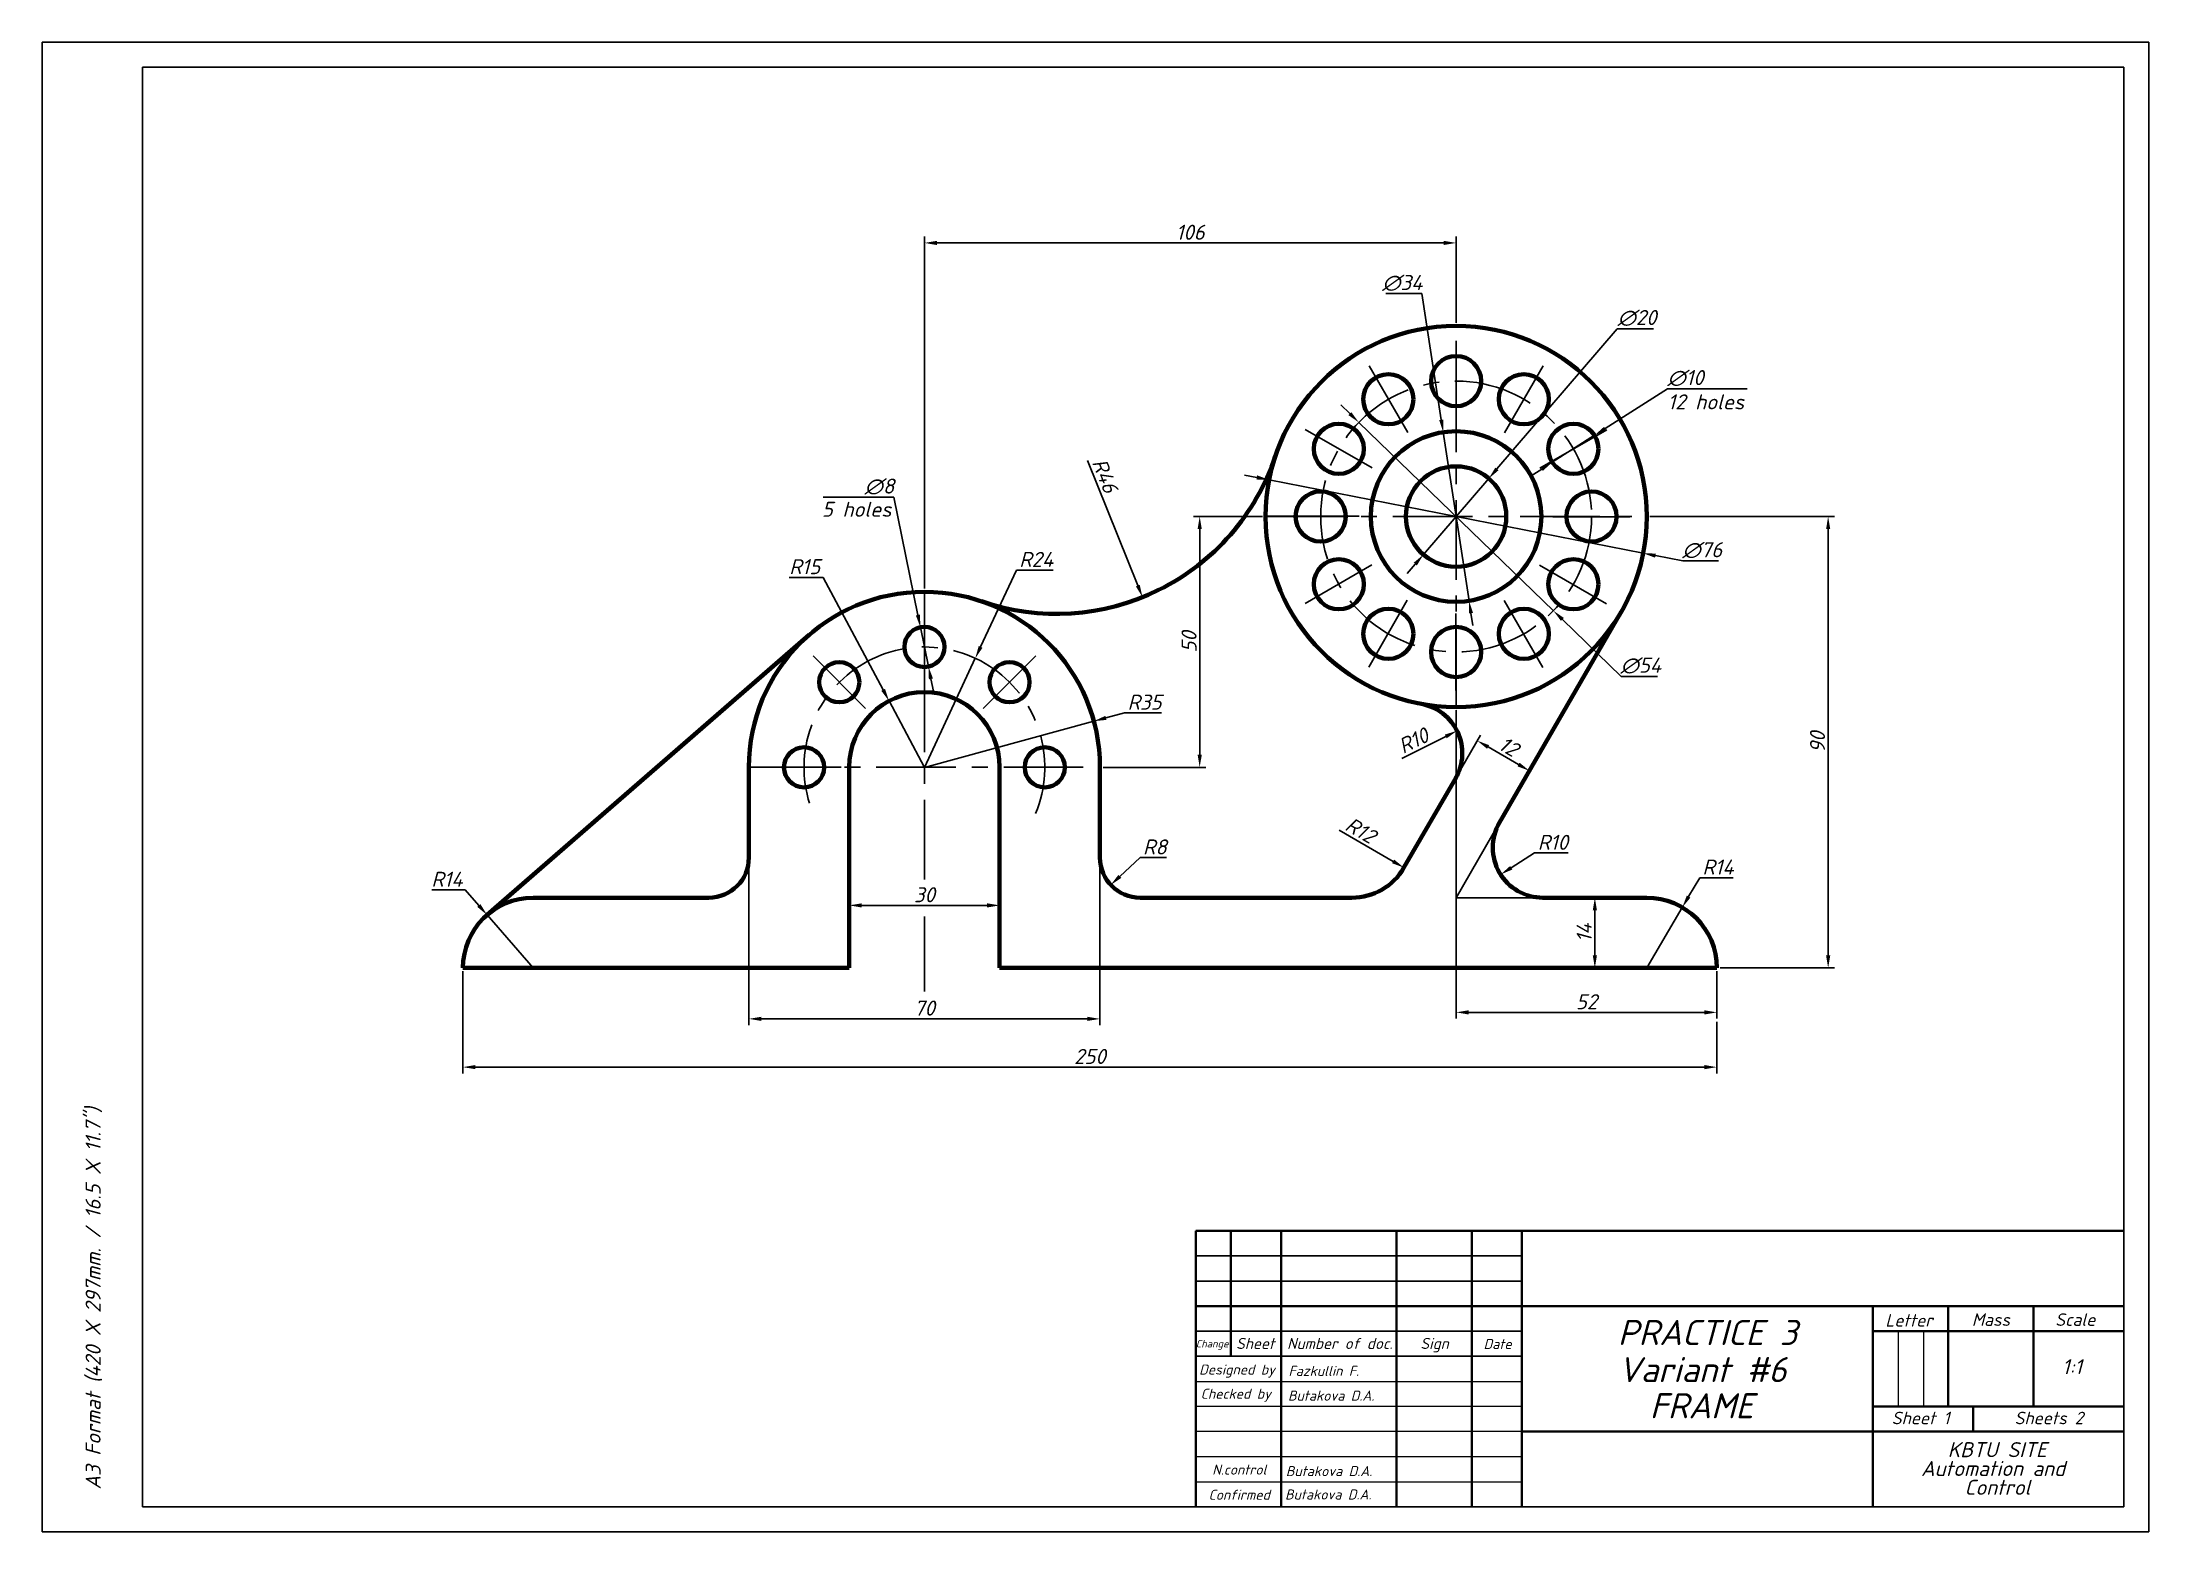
# Model space of a CAD drawing. Header units: millimetres. Extents: x 0 to 420, y 0 to 297.
import ezdxf

# ---------------------------------------------------------------- set-up
doc = ezdxf.new("R2010")
doc.units = ezdxf.units.MM
doc.linetypes.add('CENTER', pattern=[50.8, 31.75, -6.35, 6.35, -6.35])
for name, color, linetype, lineweight in [('Основная', 7, 'Continuous', 40), ('текст', 7, 'Continuous', 30), ('тонкая', 7, 'Continuous', 20)]:
    doc.layers.add(name, color=color, linetype=linetype, lineweight=lineweight)
doc.styles.add('GOST', font='ISOCPEUI.TTF')
doc.dimstyles.new('Copy of ISO-25', dxfattribs={"dimtxt": 3, "dimasz": 2.5, "dimexe": 1.25, "dimexo": 0.625, "dimtad": 1, "dimtoh": 1, "dimtxsty": 'GOST', "dimcen": 2.5, "dimadec": 0, "dimazin": 0, "dimtfac": 1, "dimtmove": 0, "dimatfit": 3, "dimfxl": 1, "dimarcsym": 0})

# ---------------------------------------------------------------- blocks, each defined once
blk = doc.blocks.new('*D27')
at = {"color": 0, "lineweight": -2, "transparency": 16777216}
blk.add_line((208.42, 213.59), (218.43, 188.66), dxfattribs=at)
at = {"color": 0, "transparency": 16777216}
blk.add_solid([(218.82, 188.82), (218.05, 188.51), (219.37, 186.34)], dxfattribs=at)
at = {"layer": 'Defpoints', "color": 0, "transparency": 16777216}
for p in [(202.22, 229.02), (219.37, 186.34)]:
    blk.add_point(p, dxfattribs=at)
at = {"color": 0, "transparency": 16777216, "insert": (211.91, 210.59), "char_height": 3, "attachment_point": 5, "rotation": 291.8906, "style": 'GOST'}
blk.add_mtext('R46', dxfattribs=at)
blk = doc.blocks.new('*D28')
at = {"color": 0, "lineweight": -2, "transparency": 16777216}
for p, q in [((194.23, 191.75), (187.09, 176.44)), ((201.53, 191.75), (194.23, 191.75)), ((175.89, 152.42), (186.04, 174.17))]:
    blk.add_line(p, q, dxfattribs=at)
at = {"color": 0, "transparency": 16777216}
blk.add_solid([(186.71, 176.61), (187.47, 176.26), (186.04, 174.17)], dxfattribs=at)
at = {"layer": 'Defpoints', "color": 0, "transparency": 16777216}
for p in [(186.04, 174.17), (175.89, 152.42)]:
    blk.add_point(p, dxfattribs=at)
at = {"color": 0, "transparency": 16777216, "insert": (198.19, 193.87), "char_height": 3, "attachment_point": 5, "style": 'GOST'}
blk.add_mtext('R24', dxfattribs=at)
blk = doc.blocks.new('*D29')
at = {"color": 0, "lineweight": -2, "transparency": 16777216}
for p, q in [((148.95, 190.3), (155.73, 190.3)), ((155.73, 190.3), (167.67, 167.87)), ((175.89, 152.42), (168.84, 165.66))]:
    blk.add_line(p, q, dxfattribs=at)
at = {"color": 0, "transparency": 16777216}
blk.add_solid([(168.04, 168.06), (167.3, 167.67), (168.84, 165.66)], dxfattribs=at)
at = {"layer": 'Defpoints', "color": 0, "transparency": 16777216}
for p in [(168.84, 165.66), (175.89, 152.42)]:
    blk.add_point(p, dxfattribs=at)
at = {"color": 0, "transparency": 16777216, "insert": (152.03, 192.43), "char_height": 3, "attachment_point": 5, "style": 'GOST'}
blk.add_mtext('R15', dxfattribs=at)
blk = doc.blocks.new('*D30')
at = {"color": 0, "lineweight": -2, "transparency": 16777216}
for p, q in [((175.89, 152.42), (209.66, 161.62)), ((215.77, 163.29), (212.07, 162.28)), ((223.16, 163.29), (215.77, 163.29))]:
    blk.add_line(p, q, dxfattribs=at)
at = {"color": 0, "transparency": 16777216}
blk.add_solid([(211.96, 162.68), (212.18, 161.88), (209.66, 161.62)], dxfattribs=at)
at = {"layer": 'Defpoints', "color": 0, "transparency": 16777216}
for p in [(209.66, 161.62), (175.89, 152.42)]:
    blk.add_point(p, dxfattribs=at)
at = {"color": 0, "transparency": 16777216, "insert": (219.78, 165.41), "char_height": 3, "attachment_point": 5, "style": 'GOST'}
blk.add_mtext('R35', dxfattribs=at)
blk = doc.blocks.new('*D31')
at = {"color": 0, "lineweight": -2, "transparency": 16777216}
for p, q in [((77.69, 127.98), (84.36, 127.98)), ((84.36, 127.98), (87.07, 124.87)), ((97.89, 112.42), (88.71, 122.99))]:
    blk.add_line(p, q, dxfattribs=at)
at = {"color": 0, "transparency": 16777216}
blk.add_solid([(87.38, 125.15), (86.75, 124.6), (88.71, 122.99)], dxfattribs=at)
at = {"layer": 'Defpoints', "color": 0, "transparency": 16777216}
for p in [(88.71, 122.99), (97.89, 112.42)]:
    blk.add_point(p, dxfattribs=at)
at = {"color": 0, "transparency": 16777216, "insert": (80.71, 130.1), "char_height": 3, "attachment_point": 5, "style": 'GOST'}
blk.add_mtext('R14', dxfattribs=at)
blk = doc.blocks.new('*D32')
at = {"color": 0, "lineweight": -2, "transparency": 16777216}
for p, q in [((330.45, 130.42), (328.25, 126.65)), ((337.13, 130.42), (330.45, 130.42)), ((319.89, 112.42), (326.98, 124.49))]:
    blk.add_line(p, q, dxfattribs=at)
at = {"color": 0, "transparency": 16777216}
blk.add_solid([(327.89, 126.86), (328.6, 126.44), (326.98, 124.49)], dxfattribs=at)
at = {"layer": 'Defpoints', "color": 0, "transparency": 16777216}
for p in [(326.98, 124.49), (319.89, 112.42)]:
    blk.add_point(p, dxfattribs=at)
at = {"color": 0, "transparency": 16777216, "insert": (334.11, 132.54), "char_height": 3, "attachment_point": 5, "style": 'GOST'}
blk.add_mtext('R14', dxfattribs=at)
blk = doc.blocks.new('*D33')
at = {"color": 0, "lineweight": -2, "transparency": 16777216}
blk.add_line((271.05, 154.2), (279.83, 158.58), dxfattribs=at)
at = {"color": 0, "transparency": 16777216}
blk.add_solid([(279.65, 158.95), (280.02, 158.21), (282.07, 159.7)], dxfattribs=at)
at = {"layer": 'Defpoints', "color": 0, "transparency": 16777216}
for p in [(282.07, 159.7), (273.12, 155.23)]:
    blk.add_point(p, dxfattribs=at)
at = {"color": 0, "transparency": 16777216, "insert": (273.37, 157.73), "char_height": 3, "attachment_point": 5, "rotation": 26.5397, "style": 'GOST'}
blk.add_mtext('R10', dxfattribs=at)
blk = doc.blocks.new('*D34')
at = {"color": 0, "lineweight": -2, "transparency": 16777216}
for p, q in [((218.89, 134.42), (214.86, 130.68)), ((224.13, 134.42), (218.89, 134.42))]:
    blk.add_line(p, q, dxfattribs=at)
at = {"color": 0, "transparency": 16777216}
blk.add_solid([(214.58, 130.99), (215.14, 130.37), (213.03, 128.98)], dxfattribs=at)
at = {"layer": 'Defpoints', "color": 0, "transparency": 16777216}
for p in [(218.89, 134.42), (213.03, 128.98)]:
    blk.add_point(p, dxfattribs=at)
at = {"color": 0, "transparency": 16777216, "insert": (221.83, 136.55), "char_height": 3, "attachment_point": 5, "style": 'GOST'}
blk.add_mtext('R8', dxfattribs=at)
blk = doc.blocks.new('*D35')
at = {"color": 0, "lineweight": -2, "transparency": 16777216}
blk.add_line((258.58, 139.88), (269.34, 133.67), dxfattribs=at)
at = {"color": 0, "transparency": 16777216}
blk.add_solid([(269.54, 134.03), (269.13, 133.31), (271.5, 132.42)], dxfattribs=at)
at = {"layer": 'Defpoints', "color": 0, "transparency": 16777216}
for p in [(261.11, 138.42), (271.5, 132.42)]:
    blk.add_point(p, dxfattribs=at)
at = {"color": 0, "transparency": 16777216, "insert": (262.85, 139.87), "char_height": 3, "attachment_point": 5, "rotation": 330, "style": 'GOST'}
blk.add_mtext('R12', dxfattribs=at)
blk = doc.blocks.new('*D36')
at = {"color": 0, "lineweight": -2, "transparency": 16777216}
for p, q in [((164.66, 206.26), (169.81, 206.26)), ((169.81, 206.26), (174.6, 182.79)), ((176.69, 172.5), (175.09, 180.34)), ((177.19, 170.05), (177.69, 167.6))]:
    blk.add_line(p, q, dxfattribs=at)
at = {"color": 0, "transparency": 16777216}
for points in [[(175, 182.87), (174.19, 182.71), (175.09, 180.34)], [(177.6, 170.14), (176.78, 169.97), (176.69, 172.5)]]:
    blk.add_solid(points, dxfattribs=at)
at = {"layer": 'Defpoints', "color": 0, "transparency": 16777216}
for p in [(175.09, 180.34), (176.69, 172.5)]:
    blk.add_point(p, dxfattribs=at)
at = {"color": 0, "transparency": 16777216, "insert": (166.92, 208.39), "char_height": 3, "attachment_point": 5, "style": 'GOST'}
blk.add_mtext('∅8', dxfattribs=at)
blk = doc.blocks.new('*D37')
at = {"color": 0, "lineweight": -2, "transparency": 16777216}
for p, q in [((267.87, 246.86), (275.09, 246.86)), ((275.09, 246.86), (278.94, 221.7)), ((284.47, 185.62), (279.32, 219.23)), ((284.84, 183.15), (285.22, 180.67))]:
    blk.add_line(p, q, dxfattribs=at)
at = {"color": 0, "transparency": 16777216}
for points in [[(279.35, 221.76), (278.53, 221.63), (279.32, 219.23)], [(285.26, 183.21), (284.43, 183.08), (284.47, 185.62)]]:
    blk.add_solid(points, dxfattribs=at)
at = {"layer": 'Defpoints', "color": 0, "transparency": 16777216}
for p in [(279.32, 219.23), (284.47, 185.62)]:
    blk.add_point(p, dxfattribs=at)
at = {"color": 0, "transparency": 16777216, "insert": (271.17, 248.98), "char_height": 3, "attachment_point": 5, "style": 'GOST'}
blk.add_mtext('∅34', dxfattribs=at)
blk = doc.blocks.new('*D38')
at = {"color": 0, "lineweight": -2, "transparency": 16777216}
for p, q in [((314.03, 239.87), (290.03, 211.91)), ((321.25, 239.87), (314.03, 239.87)), ((275.38, 194.83), (288.41, 210.01)), ((273.75, 192.94), (272.12, 191.04))]:
    blk.add_line(p, q, dxfattribs=at)
at = {"color": 0, "transparency": 16777216}
for points in [[(289.72, 212.18), (290.35, 211.64), (288.41, 210.01)], [(273.44, 193.21), (274.07, 192.66), (275.38, 194.83)]]:
    blk.add_solid(points, dxfattribs=at)
at = {"layer": 'Defpoints', "color": 0, "transparency": 16777216}
for p in [(288.41, 210.01), (275.38, 194.83)]:
    blk.add_point(p, dxfattribs=at)
at = {"color": 0, "transparency": 16777216, "insert": (317.96, 242), "char_height": 3, "attachment_point": 5, "style": 'GOST'}
blk.add_mtext('∅20', dxfattribs=at)
blk = doc.blocks.new('*D39')
at = {"color": 0, "lineweight": -2, "transparency": 16777216}
for p, q in [((324.02, 227.89), (311.6, 219.96)), ((330.62, 227.89), (324.02, 227.89)), ((301.06, 213.23), (309.49, 218.61)), ((298.95, 211.88), (296.85, 210.54))]:
    blk.add_line(p, q, dxfattribs=at)
at = {"color": 0, "transparency": 16777216}
for points in [[(311.37, 220.31), (311.82, 219.61), (309.49, 218.61)], [(298.73, 212.24), (299.18, 211.53), (301.06, 213.23)]]:
    blk.add_solid(points, dxfattribs=at)
at = {"layer": 'Defpoints', "color": 0, "transparency": 16777216}
for p in [(309.49, 218.61), (301.06, 213.23)]:
    blk.add_point(p, dxfattribs=at)
at = {"color": 0, "transparency": 16777216, "insert": (327.63, 230.02), "char_height": 3, "attachment_point": 5, "style": 'GOST'}
blk.add_mtext('∅10', dxfattribs=at)
blk = doc.blocks.new('*D40')
at = {"color": 0, "lineweight": -2, "transparency": 16777216}
for p, q in [((242.15, 210.22), (239.7, 210.7)), ((244.6, 209.74), (319.18, 195.11)), ((327.07, 193.56), (321.64, 194.63)), ((334.22, 193.56), (327.07, 193.56))]:
    blk.add_line(p, q, dxfattribs=at)
at = {"color": 0, "transparency": 16777216}
for points in [[(242.23, 210.63), (242.07, 209.81), (244.6, 209.74)], [(321.72, 195.03), (321.55, 194.22), (319.18, 195.11)]]:
    blk.add_solid(points, dxfattribs=at)
at = {"layer": 'Defpoints', "color": 0, "transparency": 16777216}
for p in [(244.6, 209.74), (319.18, 195.11)]:
    blk.add_point(p, dxfattribs=at)
at = {"color": 0, "transparency": 16777216, "insert": (330.96, 195.7), "char_height": 3, "attachment_point": 5, "style": 'GOST'}
blk.add_mtext('∅76', dxfattribs=at)
blk = doc.blocks.new('*D41')
at = {"color": 0, "lineweight": -2, "transparency": 16777216}
for p, q in [((260.7, 222.94), (258.9, 224.68)), ((262.49, 221.2), (301.29, 183.64)), ((314.8, 170.56), (303.09, 181.9)), ((322.02, 170.56), (314.8, 170.56))]:
    blk.add_line(p, q, dxfattribs=at)
at = {"color": 0, "transparency": 16777216}
for points in [[(260.99, 223.24), (260.41, 222.64), (262.49, 221.2)], [(303.38, 182.2), (302.8, 181.6), (301.29, 183.64)]]:
    blk.add_solid(points, dxfattribs=at)
at = {"layer": 'Defpoints', "color": 0, "transparency": 16777216}
for p in [(262.49, 221.2), (301.29, 183.64)]:
    blk.add_point(p, dxfattribs=at)
at = {"color": 0, "transparency": 16777216, "insert": (318.72, 172.69), "char_height": 3, "attachment_point": 5, "style": 'GOST'}
blk.add_mtext('∅54', dxfattribs=at)
blk = doc.blocks.new('*D42')
at = {"color": 0, "lineweight": -2, "transparency": 16777216}
for p, q in [((297.53, 135.35), (292.88, 132.4)), ((304.21, 135.35), (297.53, 135.35))]:
    blk.add_line(p, q, dxfattribs=at)
at = {"color": 0, "transparency": 16777216}
blk.add_solid([(292.66, 132.75), (293.11, 132.05), (290.77, 131.06)], dxfattribs=at)
at = {"layer": 'Defpoints', "color": 0, "transparency": 16777216}
for p in [(299.21, 136.42), (290.77, 131.06)]:
    blk.add_point(p, dxfattribs=at)
at = {"color": 0, "transparency": 16777216, "insert": (301.18, 137.47), "char_height": 3, "attachment_point": 5, "style": 'GOST'}
blk.add_mtext('R10', dxfattribs=at)
blk = doc.blocks.new('*D43')
at = {"color": 0, "lineweight": -2, "transparency": 16777216}
for p, q in [((175.89, 188.05), (175.89, 258.22)), ((178.39, 256.97), (279.39, 256.97)), ((281.89, 241.05), (281.89, 258.22))]:
    blk.add_line(p, q, dxfattribs=at)
at = {"color": 0, "transparency": 16777216}
for points in [[(178.39, 257.39), (178.39, 256.55), (175.89, 256.97)], [(279.39, 257.39), (279.39, 256.55), (281.89, 256.97)]]:
    blk.add_solid(points, dxfattribs=at)
at = {"layer": 'Defpoints', "color": 0, "transparency": 16777216}
for p in [(281.89, 256.97), (281.89, 240.42), (175.89, 187.42)]:
    blk.add_point(p, dxfattribs=at)
at = {"color": 0, "transparency": 16777216, "insert": (228.89, 259.1), "char_height": 3, "attachment_point": 5, "style": 'GOST'}
blk.add_mtext('106', dxfattribs=at)
blk = doc.blocks.new('*D44')
at = {"color": 0, "lineweight": -2, "transparency": 16777216}
for p, q in [((320.52, 202.42), (357.31, 202.42)), ((356.06, 199.92), (356.06, 114.92)), ((334.52, 112.42), (357.31, 112.42))]:
    blk.add_line(p, q, dxfattribs=at)
at = {"color": 0, "transparency": 16777216}
for points in [[(355.65, 199.92), (356.48, 199.92), (356.06, 202.42)], [(355.65, 114.92), (356.48, 114.92), (356.06, 112.42)]]:
    blk.add_solid(points, dxfattribs=at)
at = {"layer": 'Defpoints', "color": 0, "transparency": 16777216}
for p in [(319.89, 202.42), (333.89, 112.42), (356.06, 112.42)]:
    blk.add_point(p, dxfattribs=at)
at = {"color": 0, "transparency": 16777216, "insert": (353.94, 157.42), "char_height": 3, "attachment_point": 5, "rotation": 90, "style": 'GOST'}
blk.add_mtext('90', dxfattribs=at)
blk = doc.blocks.new('*D45')
at = {"color": 0, "lineweight": -2, "transparency": 16777216}
for p, q in [((281.89, 163.8), (281.89, 102.32)), ((333.89, 111.8), (333.89, 102.32)), ((284.39, 103.57), (331.39, 103.57))]:
    blk.add_line(p, q, dxfattribs=at)
at = {"color": 0, "transparency": 16777216}
for points in [[(284.39, 103.98), (284.39, 103.15), (281.89, 103.57)], [(331.39, 103.98), (331.39, 103.15), (333.89, 103.57)]]:
    blk.add_solid(points, dxfattribs=at)
at = {"layer": 'Defpoints', "color": 0, "transparency": 16777216}
for p in [(281.89, 164.42), (333.89, 112.42), (333.89, 103.57)]:
    blk.add_point(p, dxfattribs=at)
at = {"color": 0, "transparency": 16777216, "insert": (307.89, 105.69), "char_height": 3, "attachment_point": 5, "style": 'GOST'}
blk.add_mtext('52', dxfattribs=at)
blk = doc.blocks.new('*D46')
at = {"color": 0, "lineweight": -2, "transparency": 16777216}
for p, q in [((83.89, 111.8), (83.89, 91.4)), ((333.89, 101.69), (333.89, 91.4)), ((331.39, 92.65), (86.39, 92.65))]:
    blk.add_line(p, q, dxfattribs=at)
at = {"color": 0, "transparency": 16777216}
for points in [[(86.39, 93.07), (86.39, 92.24), (83.89, 92.65)], [(331.39, 93.07), (331.39, 92.24), (333.89, 92.65)]]:
    blk.add_solid(points, dxfattribs=at)
at = {"layer": 'Defpoints', "color": 0, "transparency": 16777216}
for p in [(83.89, 112.42), (333.89, 102.32), (83.89, 92.65)]:
    blk.add_point(p, dxfattribs=at)
at = {"color": 0, "transparency": 16777216, "insert": (208.89, 94.78), "char_height": 3, "attachment_point": 5, "style": 'GOST'}
blk.add_mtext('250', dxfattribs=at)
blk = doc.blocks.new('*D47')
at = {"color": 0, "lineweight": -2, "transparency": 16777216}
for p, q in [((140.89, 133.8), (140.89, 101.02)), ((210.89, 133.8), (210.89, 101.02)), ((143.39, 102.27), (208.39, 102.27))]:
    blk.add_line(p, q, dxfattribs=at)
at = {"color": 0, "transparency": 16777216}
for points in [[(143.39, 102.69), (143.39, 101.86), (140.89, 102.27)], [(208.39, 102.69), (208.39, 101.86), (210.89, 102.27)]]:
    blk.add_solid(points, dxfattribs=at)
at = {"layer": 'Defpoints', "color": 0, "transparency": 16777216}
for p in [(140.89, 134.42), (210.89, 134.42), (210.89, 102.27)]:
    blk.add_point(p, dxfattribs=at)
at = {"color": 0, "transparency": 16777216, "insert": (175.89, 104.42), "char_height": 3, "attachment_point": 5, "style": 'GOST'}
blk.add_mtext('70', dxfattribs=at)
blk = doc.blocks.new('*D48')
at = {"color": 0, "lineweight": -2, "transparency": 16777216}
for p, q in [((160.89, 123.4), (160.89, 126.15)), ((190.89, 123.4), (190.89, 126.15)), ((163.39, 124.9), (188.39, 124.9))]:
    blk.add_line(p, q, dxfattribs=at)
at = {"color": 0, "transparency": 16777216}
for points in [[(163.39, 125.31), (163.39, 124.48), (160.89, 124.9)], [(188.39, 125.31), (188.39, 124.48), (190.89, 124.9)]]:
    blk.add_solid(points, dxfattribs=at)
at = {"layer": 'Defpoints', "color": 0, "transparency": 16777216}
for p in [(160.89, 122.77), (190.89, 124.9), (190.89, 122.77)]:
    blk.add_point(p, dxfattribs=at)
at = {"color": 0, "transparency": 16777216, "insert": (175.89, 127.02), "char_height": 3, "attachment_point": 5, "style": 'GOST'}
blk.add_mtext('30', dxfattribs=at)
blk = doc.blocks.new('*D49')
at = {"color": 0, "lineweight": -2, "transparency": 16777216}
for p, q in [((243.27, 202.42), (229.52, 202.42)), ((230.77, 199.92), (230.77, 154.92)), ((211.52, 152.42), (232.02, 152.42))]:
    blk.add_line(p, q, dxfattribs=at)
at = {"color": 0, "transparency": 16777216}
for points in [[(230.36, 199.92), (231.19, 199.92), (230.77, 202.42)], [(230.36, 154.92), (231.19, 154.92), (230.77, 152.42)]]:
    blk.add_solid(points, dxfattribs=at)
at = {"layer": 'Defpoints', "color": 0, "transparency": 16777216}
for p in [(243.89, 202.42), (210.89, 152.42), (230.77, 152.42)]:
    blk.add_point(p, dxfattribs=at)
at = {"color": 0, "transparency": 16777216, "insert": (228.65, 177.42), "char_height": 3, "attachment_point": 5, "rotation": 90, "style": 'GOST'}
blk.add_mtext('50', dxfattribs=at)
blk = doc.blocks.new('*D50')
at = {"color": 0, "lineweight": -2, "transparency": 16777216}
for p, q in [((308.93, 126.42), (308.3, 126.42)), ((309.55, 123.92), (309.55, 114.92)), ((308.93, 112.42), (308.3, 112.42))]:
    blk.add_line(p, q, dxfattribs=at)
at = {"color": 0, "transparency": 16777216}
for points in [[(309.14, 123.92), (309.97, 123.92), (309.55, 126.42)], [(309.14, 114.92), (309.97, 114.92), (309.55, 112.42)]]:
    blk.add_solid(points, dxfattribs=at)
at = {"layer": 'Defpoints', "color": 0, "transparency": 16777216}
for p in [(309.55, 126.42), (309.55, 112.42), (309.55, 112.42)]:
    blk.add_point(p, dxfattribs=at)
at = {"color": 0, "transparency": 16777216, "insert": (307.43, 119.42), "char_height": 3, "attachment_point": 5, "rotation": 90, "style": 'GOST'}
blk.add_mtext('14', dxfattribs=at)
blk = doc.blocks.new('*D51')
at = {"color": 0, "lineweight": -2, "transparency": 16777216}
for p, q in [((282.04, 150.68), (286.74, 158.81)), ((294.34, 152.98), (288.28, 156.48)), ((292.43, 144.68), (297.13, 152.81))]:
    blk.add_line(p, q, dxfattribs=at)
at = {"color": 0, "transparency": 16777216}
for points in [[(288.48, 156.84), (288.07, 156.12), (286.11, 157.73)], [(294.55, 153.34), (294.13, 152.62), (296.5, 151.73)]]:
    blk.add_solid(points, dxfattribs=at)
at = {"layer": 'Defpoints', "color": 0, "transparency": 16777216}
for p in [(286.11, 157.73), (281.73, 150.14), (292.12, 144.14)]:
    blk.add_point(p, dxfattribs=at)
at = {"color": 0, "transparency": 16777216, "insert": (292.37, 156.57), "char_height": 3, "attachment_point": 5, "rotation": 330, "style": 'GOST'}
blk.add_mtext('12', dxfattribs=at)

msp = doc.modelspace()

# ---------------------------------------------------------------- linework, layer by layer
for p, q in [((420, 297), (0, 297)), ((0, 297), (0, 0)), ((420, 0), (420, 297)), ((415, 292), (20, 292)), ((20, 292), (20, 5)), ((415, 5), (415, 292)), ((281.893, 237.117), (281.893, 221.726)), ((264.539, 232.489), (272.235, 219.16)), ((299.235, 232.447), (291.539, 219.119)), ((324.017, 227.892), (339.94, 227.892)), ((251.825, 219.805), (265.153, 212.11)), ((311.919, 219.733), (298.59, 212.037)), ((169.813, 206.264), (155.709, 206.264)), ((243.893, 202.463), (262.546, 202.463)), ((316.546, 202.379), (301.155, 202.379)), ((251.783, 185.11), (265.112, 192.805)), ((311.877, 185.037), (298.548, 192.733)), ((264.467, 172.395), (272.162, 185.724)), ((299.162, 172.353), (291.467, 185.682)), ((281.809, 167.726), (281.809, 183.117)), ((290.553, 141.421), (281.893, 126.421)), ((299.213, 126.421), (281.893, 126.421)), ((295, 55), (230, 55)), ((295, 50), (230, 50)), ((295, 40), (230, 40)), ((295, 35), (230, 35)), ((20, 5), (415, 5)), ((0, 0), (420, 0))]:
    msp.add_line(p, q)
at = {"linetype": 'CENTER', "ltscale": 0.5}
for p, q in [((281.893, 164.421), (281.893, 240.421)), ((243.893, 202.421), (319.893, 202.421)), ((175.893, 130.057), (175.893, 187.421)), ((175.893, 183.822), (175.893, 169.02)), ((153.689, 174.625), (164.156, 164.158)), ((198.097, 174.625), (187.63, 164.158)), ((140.893, 152.421), (210.893, 152.421)), ((144.491, 152.421), (159.294, 152.421)), ((207.294, 152.421), (192.491, 152.421)), ((175.893, 107.727), (175.893, 122.669))]:
    msp.add_line(p, q, dxfattribs=at)
at = {"lineweight": 80}
for p, q in [((314.802, 183.421), (290.553, 141.421)), ((152.926, 178.832), (88.706, 122.985)), ((140.893, 152.421), (140.893, 134.421)), ((160.893, 152.421), (160.893, 112.421)), ((190.893, 152.421), (190.893, 112.421)), ((210.893, 152.421), (210.893, 134.421)), ((281.893, 150.421), (271.5, 132.421)), ((281.893, 150.426), (281.893, 150.421)), ((132.893, 126.421), (97.893, 126.421)), ((261.108, 126.421), (218.893, 126.421)), ((319.893, 126.421), (299.213, 126.421)), ((160.893, 112.421), (83.893, 112.421)), ((160.893, 112.421), (83.893, 112.421)), ((83.893, 112.421), (97.893, 112.421)), ((333.893, 112.421), (190.893, 112.421)), ((333.893, 112.421), (190.893, 112.421))]:
    msp.add_line(p, q, dxfattribs=at)
for centre, radius in [((281.893, 202.421), 38), ((281.893, 229.421), 5), ((268.393, 225.804), 5), ((295.393, 225.804), 5), ((258.51, 215.921), 5), ((281.893, 202.421), 17), ((305.275, 215.921), 5), ((281.893, 202.421), 10), ((254.893, 202.421), 5), ((308.893, 202.421), 5), ((258.51, 188.921), 5), ((305.275, 188.921), 5), ((268.393, 179.038), 5), ((295.393, 179.038), 5), ((175.893, 176.421), 4), ((281.893, 175.421), 5), ((158.922, 169.392), 4), ((192.863, 169.392), 4), ((151.893, 152.421), 4), ((199.893, 152.421), 4)]:
    msp.add_circle(centre, radius, dxfattribs=at)
at = {"linetype": 'CENTER', "ltscale": 0.5}
msp.add_circle((281.893, 202.421), 27, dxfattribs=at)
at = {"lineweight": 80}
for centre, radius, start, end in [((202.217, 229.024), 46, 251.0352, 341.53625), ((175.893, 152.421), 35, 0, 180), ((175.893, 152.421), 15, 0, 180), ((273.122, 155.229), 10, 330, 79.47122), ((299.213, 136.421), 10, 150, 270), ((132.893, 134.421), 8, 270, 0), ((218.893, 134.421), 8, 180, 270), ((261.108, 138.421), 12, 270, 330), ((97.893, 112.421), 14, 90, 180), ((319.893, 112.421), 14, 0, 90)]:
    msp.add_arc(centre, radius, start, end, dxfattribs=at)
at = {"linetype": 'CENTER', "ltscale": 0.5}
msp.add_arc((175.893, 152.421), 24, 337.48314, 202.51686, dxfattribs=at)
at = {"layer": 'Основная'}
for p, q in [((230, 60), (230, 5)), ((415, 60), (230, 60)), ((237, 35), (237, 60)), ((247, 60), (247, 5)), ((270, 5), (270, 60)), ((285, 60), (285, 5)), ((295, 60), (295, 5)), ((230, 45), (415, 45)), ((365, 45), (365, 5)), ((380, 45), (380, 25)), ((397, 45), (397, 25)), ((365, 40), (415, 40)), ((415, 25), (365, 25)), ((385, 25), (385, 20)), ((415, 20), (295, 20))]:
    msp.add_line(p, q, dxfattribs=at)
at = {"layer": 'тонкая'}
for p, q in [((369.988, 39.791), (369.988, 25)), ((375.066, 39.791), (375.066, 25)), ((230, 30), (295, 30)), ((295, 25), (230, 25)), ((295, 20), (230, 20))]:
    msp.add_line(p, q, dxfattribs=at)
for points in [[(230, 15), (295, 15)], [(230, 10), (295, 10)]]:
    msp.add_lwpolyline(points, dxfattribs=at)

# ---------------------------------------------------------------- texts
at = {"style": 'GOST'}
for s, p in [('12 holes', (324.071, 223.783)), ('5 holes', (155.443, 202.364))]:
    msp.add_text(s, height=3, dxfattribs=at).set_placement(p)
msp.add_text('А3 Format (420 X 297mm. / 16.5 X 11.7")', height=3, rotation=90, dxfattribs=at).set_placement((11.67, 8.447))
at = {"layer": 'текст', "style": 'GOST'}
for s, height, p in [('PRACTICE 3', 5, (314.129, 37.248)), ('Letter', 2.5, (367.455, 40.921)), ('Mass', 2.5, (384.712, 41.065)), ('Scale', 2.5, (401.315, 41.065)), ('Change', 1.5, (230, 36.761)), ('Sheet', 2.2, (238.021, 36.462)), ('Number of doc.', 2.2, (248.193, 36.462)), ('Sign', 2.2, (274.766, 36.462)), ('Date', 2, (287.365, 36.462)), ('Variant #6', 5, (314.167, 29.848)), ('1:1', 3, (402.694, 31.435)), ('Designed by', 2, (230.661, 31.361)), ('Fazkullin F.', 2, (248.479, 31.097)), ('Checked by', 2, (230.962, 26.529)), ('Butakova D.A.', 2, (248.37, 26.156)), ('FRAME', 5, (320.496, 22.641)), ('Sheet 1', 2.5, (368.718, 21.451)), ('Sheets 2', 2.5, (393.201, 21.451)), ('KBTU SITE', 3, (379.89, 14.89)), ('N.control', 2, (233.272, 11.412)), ('Butakova D.A.', 2, (247.944, 11.114)), ('Automation and', 3, (374.578, 11.135)), ('Confirmed', 2, (232.533, 6.392)), ('Butakova D.A.', 2, (247.789, 6.451)), ('Control', 3, (383.258, 7.38))]:
    msp.add_text(s, height=height, dxfattribs=at).set_placement(p)

# ---------------------------------------------------------------- dimensions: what is measured, and where the dimension line sits
for base, p1, p2, picture, middle in [((281.893, 256.972), (175.893, 187.421), (281.893, 240.421), '*D43', (228.893, 259.097)), ((333.893, 103.567), (281.893, 164.421), (333.893, 112.421), '*D45', (307.893, 105.692)), ((210.893, 102.275), (140.893, 134.421), (210.893, 134.421), '*D47', (175.893, 104.419)), ((83.893, 92.653), (333.893, 102.317), (83.893, 112.421), '*D46', (208.893, 94.778))]:
    dim = msp.add_linear_dim(base=base, p1=p1, p2=p2, dimstyle='Copy of ISO-25')
    dim.commit()
    dim.dimension.update_dxf_attribs({"geometry": picture, "text_midpoint": middle})
for p1, p2, picture, middle in [((284.466, 185.617), (279.319, 219.225), '*D37', (271.169, 246.858)), ((275.38, 194.833), (288.405, 210.01), '*D38', (317.955, 239.87)), ((301.061, 213.23), (309.489, 218.613), '*D39', (327.629, 227.892)), ((262.494, 221.201), (301.292, 183.641), '*D41', (318.721, 170.563)), ((176.691, 172.502), (175.094, 180.341), '*D36', (166.923, 206.264))]:
    dim = msp.add_diameter_dim_2p(p1=p1, p2=p2, dimstyle='Copy of ISO-25')
    dim.commit()
    dim.dimension.update_dxf_attribs({"geometry": picture, "text_midpoint": middle, "dimtype": 163})
for center, mpoint, picture, middle in [((202.217, 229.024), (219.367, 186.341), '*D27', (209.94, 209.803)), ((175.893, 152.421), (168.844, 165.662), '*D29', (152.028, 190.303)), ((175.893, 152.421), (186.035, 174.173), '*D28', (198.192, 191.747)), ((175.893, 152.421), (209.661, 161.624), '*D30', (219.779, 163.288)), ((273.122, 155.229), (282.068, 159.698), '*D33', (274.324, 155.83)), ((261.108, 138.421), (271.5, 132.421), '*D35', (261.79, 138.027)), ((299.213, 136.421), (290.774, 131.056), '*D42', (301.181, 135.348)), ((218.893, 134.421), (213.028, 128.98), '*D34', (221.826, 134.421)), ((319.893, 112.421), (326.98, 124.495), '*D32', (334.106, 130.415)), ((97.893, 112.421), (88.706, 122.985), '*D31', (80.713, 127.978))]:
    dim = msp.add_radius_dim(center=center, mpoint=mpoint, dimstyle='Copy of ISO-25')
    dim.commit()
    dim.dimension.update_dxf_attribs({"geometry": picture, "text_midpoint": middle, "dimtype": 164})
dim = msp.add_diameter_dim_2p(p1=(244.603, 209.736), p2=(319.182, 195.106), dimstyle='Copy of ISO-25')
dim.commit()
dim.dimension.update_dxf_attribs({"geometry": '*D40', "text_midpoint": (330.959, 195.703)})
for base, p1, p2, angle, picture, middle in [((230.772, 152.421), (243.893, 202.421), (210.893, 152.421), 90, '*D49', (228.647, 177.421)), ((356.063, 112.421), (319.893, 202.421), (333.893, 112.421), 90, '*D44', (353.938, 157.421)), ((286.11, 157.727), (292.121, 144.137), (281.729, 150.137), 150, '*D51', (292.369, 156.567)), ((309.553, 112.421), (309.553, 126.421), (309.553, 112.421), 90, '*D50', (307.428, 119.421))]:
    dim = msp.add_linear_dim(base=base, p1=p1, p2=p2, angle=angle, dimstyle='Copy of ISO-25')
    dim.commit()
    dim.dimension.update_dxf_attribs({"geometry": picture, "text_midpoint": middle})
dim = msp.add_linear_dim(base=(190.893, 124.898), p1=(160.893, 122.773), p2=(190.893, 122.773), dimstyle='Copy of ISO-25')
dim.commit()
dim.dimension.update_dxf_attribs({"geometry": '*D48', "text_midpoint": (175.893, 124.898), "dimtype": 160})

doc.saveas('drawing.dxf')
